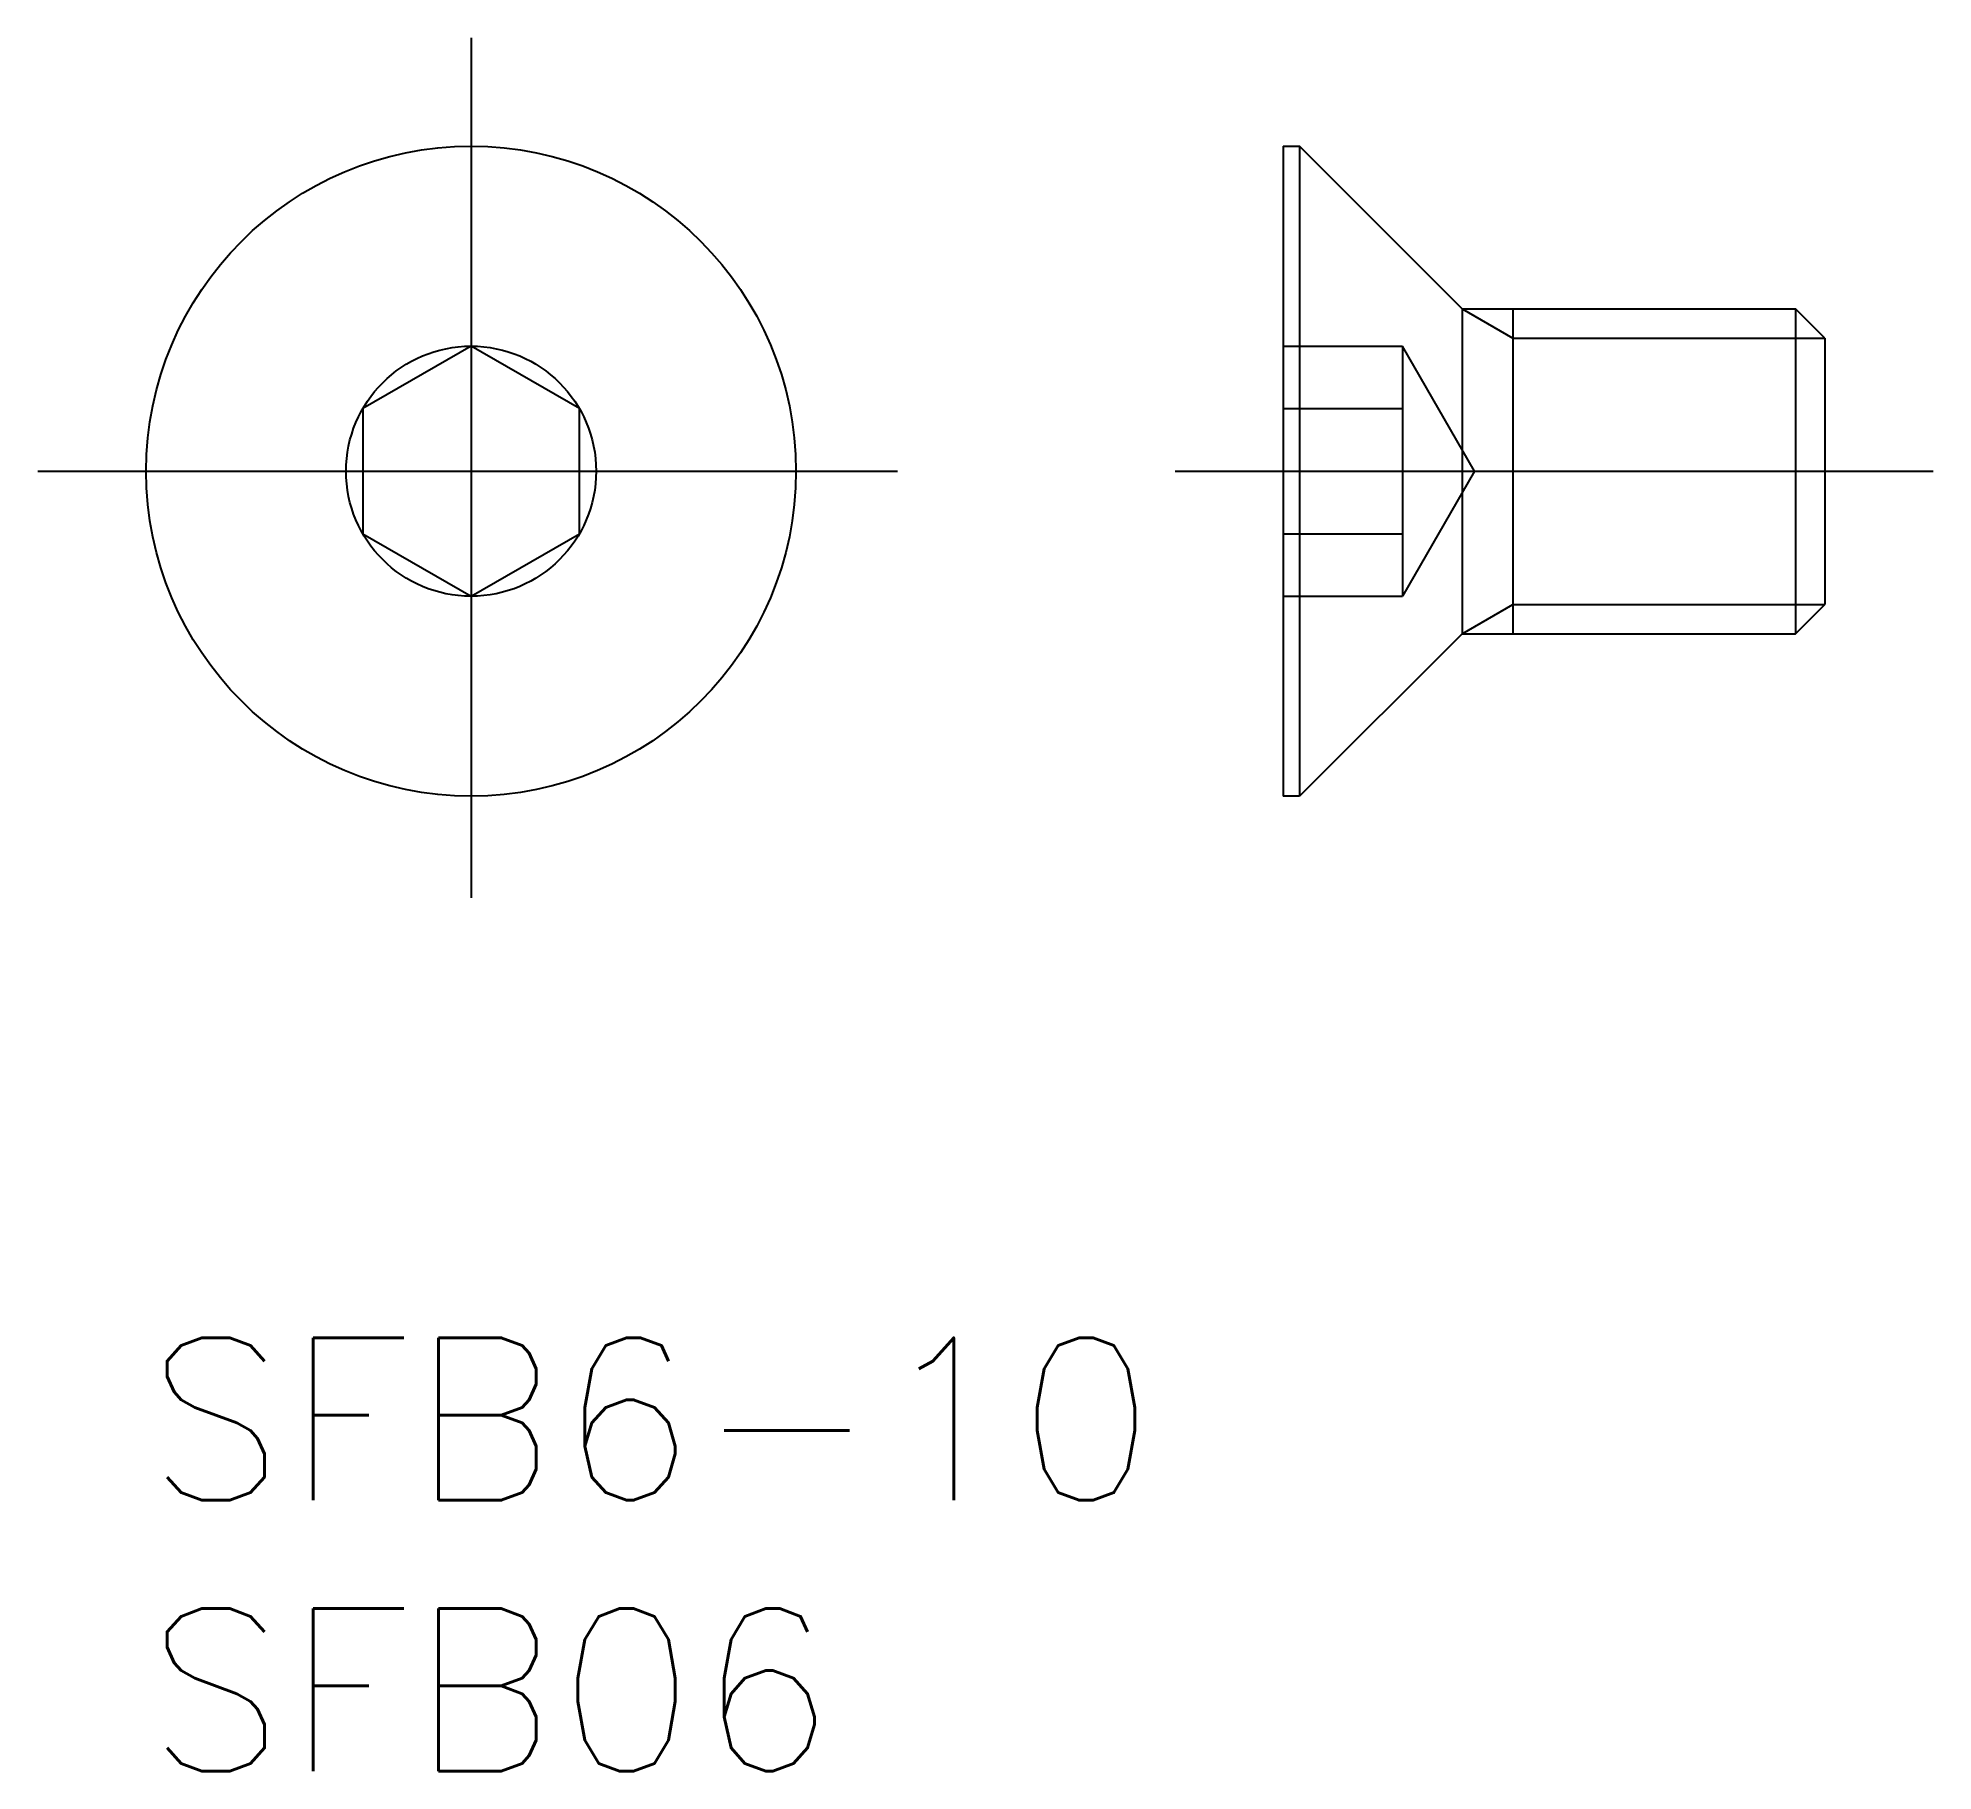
# Model space of a CAD drawing. Extents: x -2 to 33, y -8 to 24.
import ezdxf

# ---------------------------------------------------------------- set-up
doc = ezdxf.new("R2010")
doc.units = 0
doc.header["$LTSCALE"] = 0.5
doc.linetypes.add('CENTER', pattern=[50.8, 31.75, -6.35, 6.35, -6.35])
doc.linetypes.add('DASHED', pattern=[19.05, 12.7, -6.35])
for name, color, linetype in [('MSM_CENTER', 1, 'CENTER'), ('MSM_CONTINUOUS', 7, 'CONTINUOUS'), ('MSM_DASHED', 4, 'DASHED'), ('MSM_NARROW', 5, 'CONTINUOUS'), ('MSM_PART_NUMBER', 7, 'CONTINUOUS')]:
    doc.layers.add(name, color=color, linetype=linetype)
doc.styles.get("Standard").update_dxf_attribs({"font": 'txt.shx', "height": 1, "bigfont": 'bigfont.shx'})

# ---------------------------------------------------------------- blocks, each defined once
blk = doc.blocks.new('*U2')
at = {"layer": 'MSM_PART_NUMBER'}
blk.add_text('SFB6-10', height=3, dxfattribs=at).set_placement((0, -3))
blk = doc.blocks.new('*U3')
at = {"layer": 'MSM_PART_NUMBER'}
blk.add_text('SFB06', height=3, dxfattribs=at).set_placement((0, -8))

msp = doc.modelspace()

# ---------------------------------------------------------------- linework, layer by layer
at = {"layer": 'MSM_CENTER'}
for p, q in [((6, 24), (6, 8)), ((-2, 16), (14, 16)), ((19, 16), (33, 16))]:
    msp.add_line(p, q, dxfattribs=at)
at = {"layer": 'MSM_CONTINUOUS'}
for p, q in [((21, 22), (21, 10)), ((21, 22), (21.3, 22)), ((24.3, 19), (21.3, 22)), ((21.3, 22), (21.3, 10)), ((24.3, 19), (30.458, 19)), ((24.3, 19), (24.3, 13)), ((25.238, 19), (25.238, 13)), ((30.458, 19), (30.458, 13)), ((31, 18.458), (30.458, 19)), ((6, 18.309), (4, 17.155)), ((8, 17.155), (6, 18.309)), ((31, 18.458), (31, 13.541)), ((4, 17.155), (4, 14.845)), ((8, 14.845), (8, 17.155)), ((4, 14.845), (6, 13.691)), ((6, 13.691), (8, 14.845)), ((30.458, 13), (31, 13.541)), ((24.3, 13), (21.3, 10)), ((24.3, 13), (30.458, 13)), ((21.3, 10), (21, 10))]:
    msp.add_line(p, q, dxfattribs=at)
for radius in [6, 2.309]:
    msp.add_circle((6, 16), radius, dxfattribs=at)
at = {"layer": 'MSM_DASHED'}
for p, q in [((21, 18.309), (23.2, 18.309)), ((23.2, 18.309), (23.2, 13.691)), ((24.533, 16), (23.2, 18.309)), ((21, 17.155), (23.2, 17.155)), ((24.533, 16), (23.2, 13.691)), ((21, 14.845), (23.2, 14.845)), ((21, 13.691), (23.2, 13.691))]:
    msp.add_line(p, q, dxfattribs=at)
at = {"layer": 'MSM_NARROW'}
for p, q in [((24.3, 19), (25.238, 18.458)), ((25.238, 18.458), (31, 18.458)), ((24.3, 13), (25.238, 13.541)), ((25.238, 13.541), (31, 13.541))]:
    msp.add_line(p, q, dxfattribs=at)

# ---------------------------------------------------------------- block references
at = {"layer": 'MSM_CONTINUOUS'}
for name in ['*U2', '*U3']:
    msp.add_blockref(name, (0, 0), dxfattribs=at)

doc.saveas('drawing.dxf')
